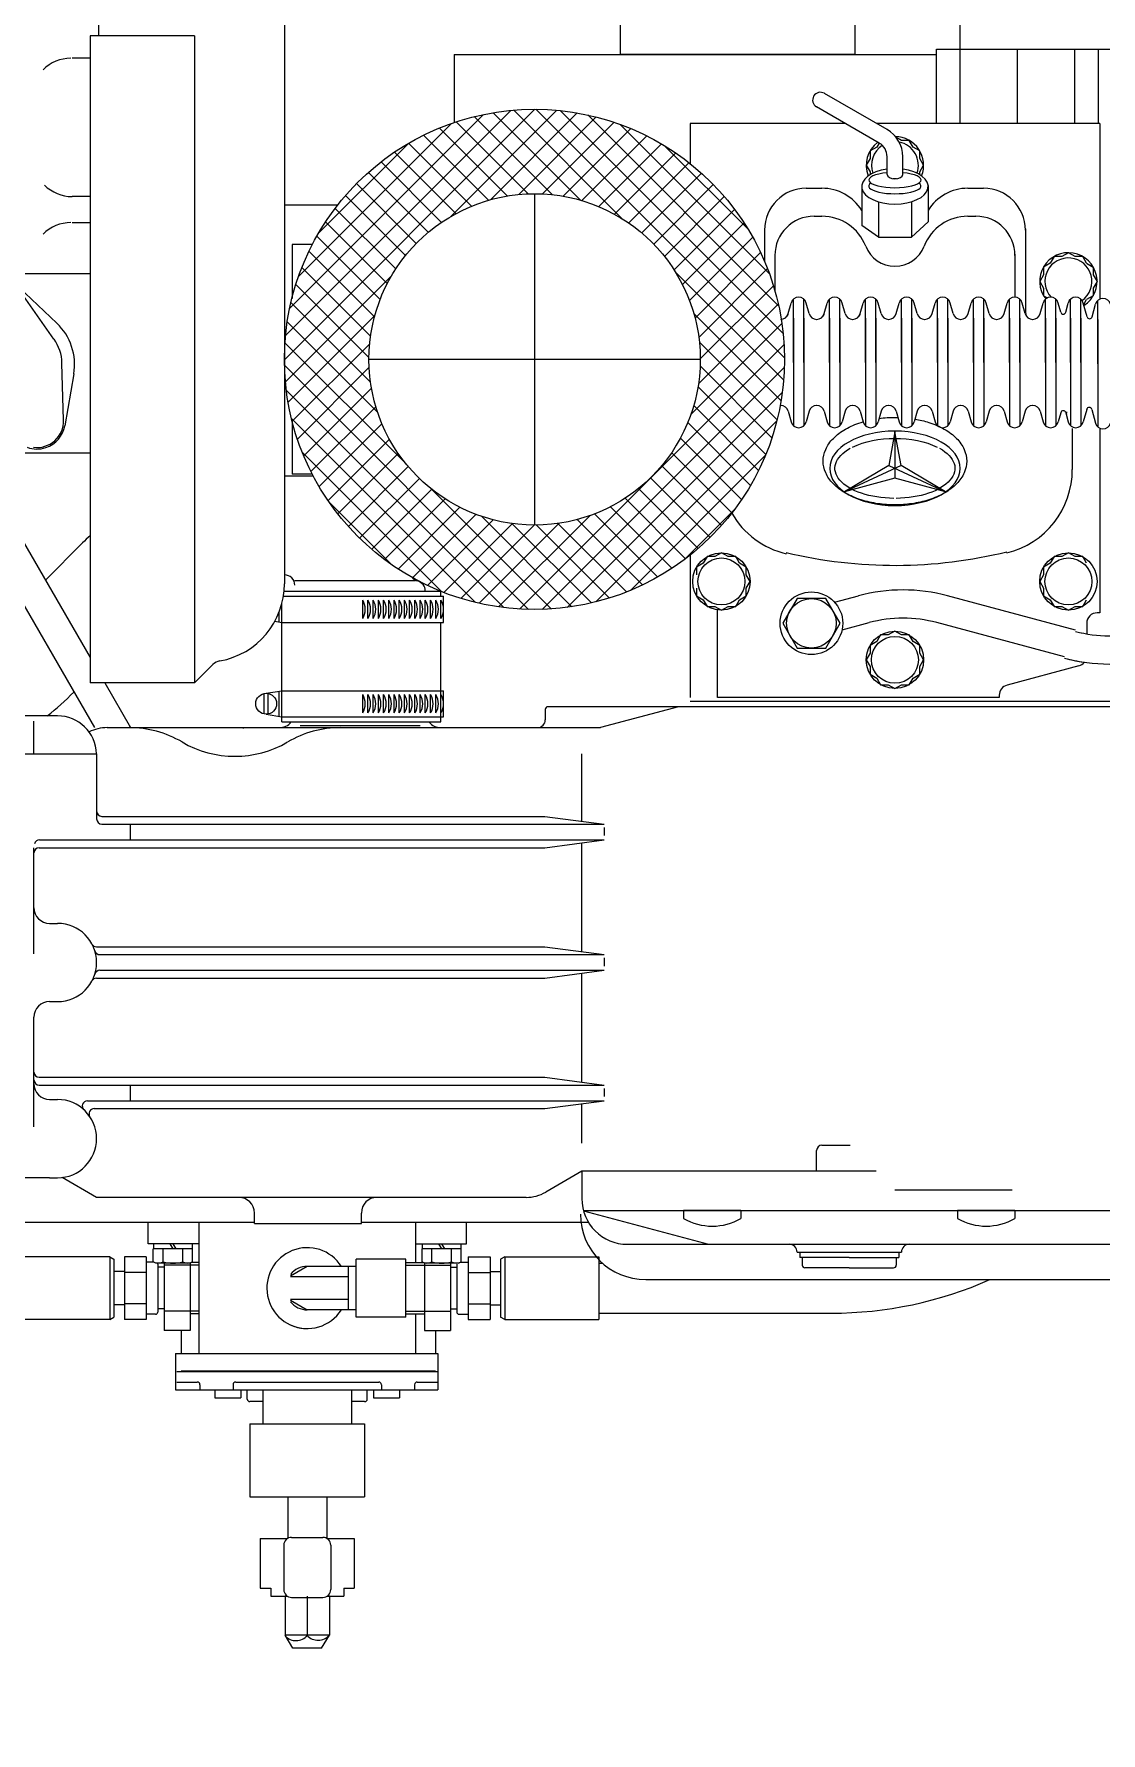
# Model space of a CAD drawing. Header units: millimetres. Extents: x 138823 to 235949, y -69097 to 9810.
# Drawn here: x 155849 to 156392, y -62118 to -61254 of the extents above; entities that cross this region are included whole.
import ezdxf

# ---------------------------------------------------------------- set-up
doc = ezdxf.new("R2010")
doc.units = ezdxf.units.MM
doc.layers.add('0 CASCO', color=7, linetype='Continuous')
doc.layers.add('18 MOTORES E GERADORES', color=14, linetype='Continuous')

msp = doc.modelspace()

# ---------------------------------------------------------------- hatches: boundary and pattern name
at = {"layer": '18 MOTORES E GERADORES', "linetype": 'Continuous', "lineweight": 20}
h = msp.add_hatch(dxfattribs=at)
h.set_pattern_fill('ANSI37', color=256, scale=66.3552, angle=180, style=0)
h.set_pattern_definition([(225, (459461.0705, 114207.245), (5.86502649, -5.86502649), []), (315, (459461.0705, 114207.245), (5.86502649, 5.86502649), [])])
h.paths.add_polyline_path([(156056.28, -61537.21), (156056.28, -61537.37, 0.531497), (156231.05, -61419.4, 1), (155976.66, -61419.4, 0.304983), (156055.88, -61537.21)])
h.paths.add_polyline_path([(156019.66, -61419.4, -1), (156188.2, -61419.4, -1)], flags=16)

# ---------------------------------------------------------------- linework, layer by layer
at = {"layer": '0 CASCO'}
msp.add_open_spline([(146126.82, -63082.43), (146215.2, -62795.19), (146379.47, -62261.32), (146662.98, -61525.14), (146952.93, -60892.1), (147256.1, -60339.25), (147575.41, -59852.68), (147907.4, -59416.74), (148141.96, -59149.6), (148256.81, -59018.8), (148433.31, -58947.24), (148727.39, -58828), (149267.37, -58647.62), (149866.81, -58474.54), (150582.08, -58311.64), (151284.25, -58193.33), (151973.43, -58111.08), (152654.36, -58054.75), (153543.21, -57999.79), (155031.62, -57935.04), (156745.07, -57864.17), (158569.82, -57805.45), (160341.66, -57766.36), (162120.51, -57748.95), (165904.25, -57749.27), (169966.48, -57750.37), (175373.8, -57746.84), (179241.25, -57811.37), (182508.18, -57806.12), (184198.21, -57821.16), (185099.59, -57853.67), (185777.92, -57894.45), (186463.78, -57957.95), (187165.87, -58051.15), (187764.5, -58157.33), (188457.23, -58303.85), (189171.48, -58483.36), (190011.86, -58727.13), (190763.31, -58970.47), (191465.34, -59223.25), (192112.93, -59490.62), (192717.78, -59794.93), (193303.42, -60159.33), (194045.73, -60703.56), (194777.19, -61289.72), (195509.51, -61831.95), (195966.55, -62134.88), (196376.02, -62363.42), (196709.38, -62514.02), (197110.89, -62645.03), (197514.32, -62741.27), (198015.82, -62842.38), (198542.47, -62935.23), (199173.55, -63014.6), (199598.12, -63056.87), (199854.89, -63082.43)], degree=3, knots=[0, 0, 0, 0, 901.347948, 1675.319997, 2364.677603, 2988.840142, 3564.913749, 4109.091785, 4631.178176, 4631.178176, 4631.178176, 5202.378251, 5582.891234, 6338.519578, 7073.266174, 7782.366384, 8473.718568, 9154.846991, 9831.879341, 11145.250803, 13624.165902, 14976.643804, 16622.243106, 18940.880075, 20313.267208, 27973.450232, 31127.646951, 36535.061714, 39576.620039, 40928.546533, 41604.908463, 42282.305172, 42966.969378, 43670.810001, 44406.445425, 44790.246915, 45794.849099, 46614.860763, 47415.011993, 48164.042526, 48852.838016, 49515.641376, 50192.856084, 50919.426916, 52275.645461, 53004.522816, 53652.759672, 53918.536496, 54410.868153, 54747.069908, 55184.163317, 55654.219696, 56281.932144, 56787.842028, 57561.948504, 57561.948504, 57561.948504, 57561.948504], dxfattribs=at)
at = {"layer": '18 MOTORES E GERADORES', "linetype": 'Continuous', "lineweight": 20}
for p, q in [((156320.38, -61299.44), (156320.38, -61208.53)), ((155882.09, -61222.51), (155882.09, -61254.84)), ((155976.66, -61224.72), (155976.66, -61533.53)), ((156147.59, -61264.27), (156147.59, -61247.41)), ((156267.03, -61264.27), (156267.03, -61247.41)), ((155930.87, -61254.84), (155877.79, -61254.84)), ((155877.79, -61254.84), (155877.79, -61583.96)), ((155930.87, -61254.84), (155930.87, -61583.96)), ((155877.79, -61266.26), (155868.66, -61266.26)), ((156062.92, -61264.27), (156308.43, -61264.27)), ((156062.92, -61264.27), (156062.92, -61298.97)), ((156267.03, -61264.27), (156147.59, -61264.27)), ((156308.43, -61261.61), (157443.11, -61261.61)), ((156308.43, -61299.44), (156308.43, -61261.61)), ((156349.57, -61299.44), (156349.57, -61261.61)), ((156378.77, -61299.44), (156378.77, -61261.61)), ((156390.71, -61299.44), (156390.71, -61261.61)), ((156283.22, -61302.53), (156251.3, -61284.1)), ((156279.24, -61309.42), (156247.31, -61290.99)), ((156261.94, -61299.44), (156183.02, -61299.44)), ((156183.02, -61299.44), (156183.02, -61319.84)), ((156183.02, -61299.44), (156183.02, -61319.84)), ((156391.38, -61299.44), (156277.87, -61299.44)), ((156391.38, -61299.44), (156391.38, -61388.77)), ((156277.94, -61311.42), (156274.56, -61313.37)), ((156279.13, -61309.36), (156277.94, -61311.42)), ((156290.59, -61308.03), (156287.67, -61306.34)), ((156294.5, -61308.03), (156290.59, -61308.03)), ((156296.45, -61311.42), (156294.5, -61308.03)), ((156299.84, -61313.37), (156296.45, -61311.42)), ((156274.56, -61317.28), (156272.6, -61320.67)), ((156274.56, -61313.37), (156274.56, -61317.28)), ((156283.22, -61325.36), (156283.22, -61316.32)), ((156291.18, -61325.36), (156291.18, -61316.32)), ((156299.84, -61317.28), (156299.84, -61313.37)), ((156301.8, -61320.67), (156299.84, -61317.28)), ((156272.6, -61320.67), (156274.56, -61324.06)), ((156274.56, -61324.06), (156274.56, -61325.48)), ((156299.84, -61324.06), (156301.8, -61320.67)), ((156299.84, -61325.48), (156299.84, -61324.06)), ((155877.79, -61336.6), (155868.66, -61336.6)), ((156103.93, -61335.13), (156103.93, -61503.67)), ((156242.08, -61332.37), (156250.07, -61332.37)), ((156270.34, -61330.92), (156270.34, -61351.35)), ((156304.06, -61330.92), (156304.06, -61349.39)), ((156324.33, -61332.37), (156332.32, -61332.37)), ((155976.66, -61340.86), (156003.8, -61340.86)), ((156278.77, -61339.24), (156278.77, -61357.23)), ((156295.63, -61339.24), (156295.63, -61357.23)), ((155877.79, -61349.87), (155868.66, -61349.87)), ((156220.84, -61352.97), (156220.84, -61369.48)), ((156220.84, -61353.61), (156220.84, -61369.48)), ((156246.06, -61346.59), (156250.07, -61346.59)), ((156278.77, -61357.23), (156270.34, -61351.35)), ((156295.63, -61357.23), (156304.06, -61349.39)), ((156324.33, -61346.59), (156328.34, -61346.59)), ((156353.55, -61352.97), (156353.55, -61393.44)), ((155980.51, -61361.01), (155980.51, -61388.35)), ((155990.85, -61361.01), (155980.51, -61361.01)), ((156278.77, -61357.23), (156295.63, -61357.23)), ((156226.15, -61365.87), (156226.15, -61384.44)), ((156226.15, -61366.5), (156226.15, -61384.44)), ((156348.25, -61365.87), (156348.25, -61387.78)), ((156348.25, -61366.5), (156348.25, -61387.78)), ((156366.2, -61370.47), (156362.81, -61372.43)), ((156362.81, -61372.43), (156362.81, -61376.34)), ((156368.15, -61367.08), (156366.2, -61370.47)), ((156372.06, -61367.08), (156368.15, -61367.08)), ((156375.45, -61365.13), (156372.06, -61367.08)), ((156378.84, -61367.08), (156375.45, -61365.13)), ((156382.75, -61367.08), (156378.84, -61367.08)), ((156384.71, -61370.47), (156382.75, -61367.08)), ((156384.71, -61370.47), (156388.09, -61372.43)), ((156388.09, -61372.43), (156388.09, -61376.34)), ((155877.79, -61375.95), (155773.61, -61375.95)), ((156362.81, -61376.34), (156360.85, -61379.73)), ((156360.85, -61379.73), (156362.81, -61383.11)), ((156388.09, -61376.34), (156390.05, -61379.73)), ((156390.05, -61379.73), (156388.09, -61383.11)), ((155860.92, -61401.06), (155841.49, -61382.69)), ((155859.44, -61409.04), (155842.71, -61385.3)), ((156235.58, -61420.95), (156235.58, -61388.79)), ((156240.89, -61420.95), (156240.89, -61388.79)), ((156253.89, -61420.95), (156253.89, -61388.79)), ((156259.2, -61420.95), (156259.2, -61388.79)), ((156272.21, -61420.95), (156272.21, -61388.79)), ((156277.51, -61420.95), (156277.51, -61388.79)), ((156290.52, -61420.95), (156290.52, -61388.79)), ((156295.83, -61420.95), (156295.83, -61388.79)), ((156308.83, -61420.95), (156308.83, -61388.79)), ((156314.14, -61420.95), (156314.14, -61388.79)), ((156327.15, -61420.95), (156327.15, -61388.79)), ((156332.46, -61420.95), (156332.46, -61388.79)), ((156345.46, -61420.95), (156345.46, -61388.79)), ((156350.77, -61420.95), (156350.77, -61388.79)), ((156362.81, -61383.11), (156362.81, -61387.03)), ((156362.81, -61387.03), (156364.75, -61388.15)), ((156363.78, -61420.95), (156363.78, -61388.79)), ((156369.08, -61420.95), (156369.08, -61388.79)), ((156376.54, -61420.95), (156376.54, -61388.79)), ((156381.85, -61420.95), (156381.85, -61388.79)), ((156383.25, -61391.51), (156384.71, -61388.98)), ((156388.09, -61387.03), (156384.71, -61388.98)), ((156388.09, -61383.11), (156388.09, -61387.03)), ((156390.37, -61421.59), (156390.37, -61389.42)), ((156232.95, -61396.11), (156234.39, -61390.73)), ((156243.52, -61396.11), (156242.08, -61390.73)), ((156251.26, -61396.11), (156252.7, -61390.73)), ((156261.83, -61396.11), (156260.39, -61390.73)), ((156269.57, -61396.11), (156271.01, -61390.73)), ((156280.15, -61396.11), (156278.71, -61390.73)), ((156287.89, -61396.11), (156289.33, -61390.73)), ((156298.46, -61396.11), (156297.02, -61390.73)), ((156306.2, -61396.11), (156307.64, -61390.73)), ((156316.78, -61396.11), (156315.33, -61390.73)), ((156324.52, -61396.11), (156325.96, -61390.73)), ((156335.09, -61396.11), (156333.65, -61390.73)), ((156342.83, -61396.11), (156344.27, -61390.73)), ((156353.4, -61396.11), (156351.96, -61390.73)), ((156361.14, -61396.11), (156362.58, -61390.73)), ((156371.53, -61395.4), (156370.28, -61390.73)), ((156374.09, -61395.4), (156375.35, -61390.73)), ((156384.91, -61397.72), (156383.04, -61390.73)), ((156387.47, -61397.72), (156389.18, -61391.36)), ((156235.58, -61398.39), (156235.58, -61451.6)), ((156240.89, -61398.39), (156240.89, -61451.6)), ((156253.89, -61398.39), (156253.89, -61451.6)), ((156259.2, -61398.39), (156259.2, -61451.6)), ((156272.21, -61398.39), (156272.21, -61451.6)), ((156277.51, -61398.39), (156277.51, -61451.6)), ((156290.52, -61398.39), (156290.52, -61453.12)), ((156295.83, -61398.39), (156295.83, -61453.12)), ((156308.83, -61398.39), (156308.83, -61453.12)), ((156314.14, -61398.39), (156314.14, -61453.12)), ((156327.15, -61398.39), (156327.15, -61453.12)), ((156332.46, -61398.39), (156332.46, -61453.12)), ((156345.46, -61398.39), (156345.46, -61453.12)), ((156350.77, -61398.39), (156350.77, -61453.12)), ((156363.78, -61398.39), (156363.78, -61453.12)), ((156369.08, -61398.39), (156369.08, -61453.12)), ((156376.54, -61398.39), (156376.54, -61453.12)), ((156381.85, -61398.39), (156381.85, -61453.12)), ((156390.37, -61399.03), (156390.37, -61452.24)), ((155864.33, -61450.29), (155863.51, -61421.26)), ((156188.2, -61419.4), (156019.66, -61419.4)), ((156235.58, -61420.95), (156235.58, -61453.12)), ((156240.89, -61420.95), (156240.89, -61453.12)), ((156253.89, -61420.95), (156253.89, -61453.12)), ((156259.2, -61420.95), (156259.2, -61453.12)), ((156272.21, -61420.95), (156272.21, -61453.12)), ((156277.51, -61420.95), (156277.51, -61453.12)), ((156390.37, -61421.59), (156390.37, -61453.75)), ((155869.47, -61426.76), (155864.92, -61453.11)), ((156232.95, -61445.8), (156234.39, -61451.18)), ((156243.52, -61445.8), (156242.08, -61451.18)), ((156251.26, -61445.8), (156252.7, -61451.18)), ((156261.83, -61445.8), (156260.39, -61451.18)), ((156269.57, -61445.8), (156271.01, -61451.18)), ((156280.15, -61445.8), (156278.71, -61451.18)), ((156287.89, -61445.8), (156289.33, -61451.18)), ((156298.46, -61445.8), (156297.02, -61451.18)), ((156306.2, -61445.8), (156307.64, -61451.18)), ((156316.78, -61445.8), (156315.33, -61451.18)), ((156324.52, -61445.8), (156325.96, -61451.18)), ((156335.09, -61445.8), (156333.65, -61451.18)), ((156342.83, -61445.8), (156344.27, -61451.18)), ((156353.4, -61445.8), (156351.96, -61451.18)), ((156361.14, -61445.8), (156362.58, -61451.18)), ((156371.53, -61446.5), (156370.28, -61451.18)), ((156374.09, -61446.5), (156375.35, -61451.18)), ((156384.74, -61444.83), (156383.04, -61451.18)), ((156387.3, -61444.83), (156389.18, -61451.81)), ((155980.51, -61450.45), (155980.51, -61477.79)), ((156287.2, -61456.22), (156284.05, -61473.33)), ((156287.2, -61455.87), (156287.2, -61479.74)), ((156290.35, -61473.33), (156287.2, -61456.22)), ((156377.44, -61454.48), (156377.44, -61475.33)), ((156377.44, -61456.04), (156377.44, -61474.7)), ((156391.38, -61454.41), (156391.38, -61548.27)), ((155877.79, -61467.11), (155838.83, -61467.11)), ((156290.35, -61473.33), (156261.51, -61486.79)), ((156284.05, -61473.33), (156261.51, -61486.79)), ((156284.05, -61473.33), (156312.89, -61486.79)), ((156312.89, -61486.79), (156290.35, -61473.33)), ((155976.66, -61478.55), (155991.25, -61478.55)), ((155990.85, -61477.79), (155980.51, -61477.79)), ((156287.2, -61479.74), (156261.51, -61486.79)), ((156312.89, -61486.79), (156287.2, -61479.74)), ((155822.9, -61507.74), (155880.02, -61606.66)), ((155838.83, -61503.47), (155877.79, -61570.95)), ((155855.09, -61531.63), (155873.96, -61512.75)), ((156183.02, -61518.96), (156183.02, -61591.4)), ((156198.95, -61517.75), (156195.56, -61519.7)), ((156202.33, -61519.7), (156198.95, -61517.75)), ((156375.45, -61517.75), (156372.06, -61519.7)), ((156378.84, -61519.7), (156375.45, -61517.75)), ((156189.69, -61523.09), (156186.3, -61525.04)), ((156186.3, -61525.04), (156186.3, -61528.96)), ((156191.65, -61519.7), (156189.69, -61523.09)), ((156195.56, -61519.7), (156191.65, -61519.7)), ((156206.25, -61519.7), (156202.33, -61519.7)), ((156208.2, -61523.09), (156206.25, -61519.7)), ((156211.59, -61525.04), (156208.2, -61523.09)), ((156211.59, -61528.96), (156211.59, -61525.04)), ((156366.2, -61523.09), (156362.81, -61525.04)), ((156362.81, -61525.04), (156362.81, -61528.96)), ((156368.15, -61519.7), (156366.2, -61523.09)), ((156372.06, -61519.7), (156368.15, -61519.7)), ((156382.75, -61519.7), (156378.84, -61519.7)), ((156384.71, -61523.09), (156382.75, -61519.7)), ((155981.97, -61531.9), (156043.01, -61531.9)), ((156186.3, -61535.73), (156186.3, -61539.64)), ((156213.55, -61532.34), (156211.59, -61528.96)), ((156211.59, -61535.73), (156213.55, -61532.34)), ((156211.59, -61539.64), (156211.59, -61535.73)), ((156362.81, -61528.96), (156360.85, -61532.34)), ((156360.85, -61532.34), (156362.81, -61535.73)), ((156362.81, -61535.73), (156362.81, -61539.64)), ((155975.35, -61603.8), (155975.35, -61543.65)), ((155976.15, -61539.86), (156057.61, -61539.86)), ((155976.49, -61537.21), (155981.97, -61537.21)), ((155981.97, -61537.21), (156056.28, -61537.21)), ((156016.47, -61551.14), (156016.47, -61541.85)), ((156019.12, -61551.14), (156019.12, -61541.85)), ((156021.78, -61551.14), (156021.78, -61541.85)), ((156024.43, -61551.14), (156024.43, -61541.85)), ((156027.09, -61551.14), (156027.09, -61541.85)), ((156029.74, -61551.14), (156029.74, -61541.85)), ((156032.4, -61551.14), (156032.4, -61541.85)), ((156035.05, -61551.14), (156035.05, -61541.85)), ((156037.7, -61551.14), (156037.7, -61541.85)), ((156040.36, -61551.14), (156040.36, -61541.85)), ((156043.01, -61551.14), (156043.01, -61541.85)), ((156045.67, -61551.14), (156045.67, -61541.85)), ((156048.32, -61551.14), (156048.32, -61541.85)), ((156050.98, -61551.14), (156050.98, -61541.85)), ((156053.63, -61551.14), (156053.63, -61541.85)), ((156056.28, -61539.86), (156056.28, -61537.21)), ((156056.28, -61551.14), (156056.28, -61541.85)), ((156057.61, -61553.13), (156057.61, -61539.86)), ((156186.3, -61539.64), (156189.69, -61541.6)), ((156189.69, -61541.6), (156191.65, -61544.99)), ((156191.65, -61544.99), (156195.56, -61544.99)), ((156195.56, -61544.99), (156198.95, -61546.94)), ((156198.95, -61546.94), (156202.33, -61544.99)), ((156202.33, -61544.99), (156206.25, -61544.99)), ((156206.25, -61544.99), (156208.2, -61541.6)), ((156208.2, -61541.6), (156211.59, -61539.64)), ((156237.45, -61541), (156230.17, -61553.61)), ((156252.01, -61541), (156237.45, -61541)), ((156259.29, -61553.61), (156252.01, -61541)), ((156256.52, -61542.89), (156268.65, -61539.64)), ((156378.99, -61557.06), (156313.99, -61539.64)), ((156362.81, -61539.64), (156366.2, -61541.6)), ((156366.2, -61541.6), (156368.15, -61544.99)), ((156368.15, -61544.99), (156372.06, -61544.99)), ((156372.06, -61544.99), (156375.45, -61546.94)), ((156375.45, -61546.94), (156378.84, -61544.99)), ((156378.84, -61544.99), (156382.75, -61544.99)), ((156382.75, -61544.99), (156384.71, -61541.6)), ((155971.83, -61552.54), (155975.35, -61553.13)), ((155974.02, -61552.91), (155974.02, -61547.77)), ((155975.35, -61553.13), (156057.61, -61553.13)), ((156056.28, -61603.8), (156056.28, -61553.13)), ((156196.96, -61591.4), (156196.96, -61546.83)), ((156230.17, -61553.61), (156237.45, -61566.21)), ((156252.01, -61566.21), (156259.29, -61553.61)), ((156260.29, -61556.99), (156274.15, -61553.28)), ((156373.5, -61570.7), (156308.5, -61553.28)), ((156384.74, -61553.58), (156384.74, -61558.96)), ((156391.38, -61548.27), (156390.05, -61548.27)), ((156279.9, -61559.54), (156277.94, -61562.93)), ((156283.81, -61559.54), (156279.9, -61559.54)), ((156287.2, -61557.59), (156283.81, -61559.54)), ((156290.59, -61559.54), (156287.2, -61557.59)), ((156294.5, -61559.54), (156290.59, -61559.54)), ((156296.45, -61562.93), (156294.5, -61559.54)), ((156237.45, -61566.21), (156252.01, -61566.21)), ((156274.56, -61568.8), (156272.6, -61572.19)), ((156277.94, -61562.93), (156274.56, -61564.89)), ((156274.56, -61564.89), (156274.56, -61568.8)), ((156299.84, -61564.89), (156296.45, -61562.93)), ((156299.84, -61568.8), (156299.84, -61564.89)), ((156301.8, -61572.19), (156299.84, -61568.8)), ((155940.26, -61574.58), (155930.87, -61583.96)), ((156272.6, -61572.19), (156274.56, -61575.57)), ((156274.56, -61575.57), (156274.56, -61579.49)), ((156274.56, -61579.49), (156277.94, -61581.44)), ((156296.45, -61581.44), (156299.84, -61579.49)), ((156299.84, -61575.57), (156301.8, -61572.19)), ((156299.84, -61579.49), (156299.84, -61575.57)), ((156380.81, -61575.23), (156344.22, -61585.04)), ((155930.87, -61583.96), (155877.79, -61583.96)), ((155885.3, -61583.96), (155898.41, -61606.66)), ((155967.39, -61589.2), (155975.35, -61587.87)), ((155974.02, -61600.92), (155974.02, -61588.09)), ((155975.35, -61587.87), (156057.61, -61587.87)), ((156056.28, -61587.87), (156056.28, -61585.22)), ((156057.61, -61601.14), (156057.61, -61587.87)), ((156277.94, -61581.44), (156279.9, -61584.83)), ((156279.9, -61584.83), (156283.81, -61584.83)), ((156283.81, -61584.83), (156287.2, -61586.78)), ((156287.2, -61586.78), (156290.59, -61584.83)), ((156290.59, -61584.83), (156294.5, -61584.83)), ((156294.5, -61584.83), (156296.45, -61581.44)), ((155869.46, -61588.57), (155869.53, -61588.5)), ((155966.39, -61599.72), (155966.39, -61589.3)), ((155968.38, -61599.72), (155968.38, -61589.3)), ((156016.47, -61599.15), (156016.47, -61589.86)), ((156019.12, -61599.15), (156019.12, -61589.86)), ((156021.78, -61599.15), (156021.78, -61589.86)), ((156024.43, -61599.15), (156024.43, -61589.86)), ((156027.09, -61599.15), (156027.09, -61589.86)), ((156029.74, -61599.15), (156029.74, -61589.86)), ((156032.4, -61599.15), (156032.4, -61589.86)), ((156035.05, -61599.15), (156035.05, -61589.86)), ((156037.7, -61599.15), (156037.7, -61589.86)), ((156040.36, -61599.15), (156040.36, -61589.86)), ((156043.01, -61599.15), (156043.01, -61589.86)), ((156045.67, -61599.15), (156045.67, -61589.86)), ((156048.32, -61599.15), (156048.32, -61589.86)), ((156050.98, -61599.15), (156050.98, -61589.86)), ((156053.63, -61599.15), (156053.63, -61589.86)), ((156056.28, -61599.15), (156056.28, -61589.86)), ((157415.24, -61596.04), (156110.69, -61596.04)), ((156177.05, -61596.04), (156137.43, -61606.66)), ((157375.43, -61593.39), (156183.02, -61593.39)), ((156340.28, -61591.4), (156196.96, -61591.4)), ((156340.28, -61593.39), (156297.15, -61593.39)), ((156340.28, -61590.16), (156340.28, -61591.4)), ((155861.2, -61600.69), (155829.35, -61600.69)), ((155849.26, -61619.93), (155849.26, -61603.34)), ((155967.39, -61599.82), (155975.35, -61601.14)), ((155975.35, -61601.14), (156057.61, -61601.14)), ((155975.35, -61603.8), (156056.28, -61603.8)), ((155984.62, -61605.55), (156045.67, -61605.55)), ((156109.37, -61597.37), (156109.37, -61602.68)), ((155886.44, -61606.66), (156137.43, -61606.66)), ((155955.62, -61606.67), (155955.63, -61607.07)), ((155829.35, -61619.93), (155881.11, -61619.93)), ((155881.11, -61619.93), (155881.11, -61653.11)), ((155881.11, -61619.93), (155881.11, -61653.11)), ((156127.95, -61654.27), (156127.95, -61619.93)), ((155883.76, -61651.78), (156109.13, -61651.78)), ((155883.76, -61651.78), (156017.23, -61651.78)), ((155883.76, -61655.76), (156139.25, -61655.76)), ((155883.76, -61655.76), (156016.79, -61655.76)), ((155898.36, -61663.73), (155898.36, -61655.76)), ((155898.36, -61663.73), (155898.36, -61655.76)), ((156109.13, -61651.78), (156139.25, -61655.76)), ((156139.25, -61657.41), (156139.25, -61661.55)), ((155852.08, -61663.73), (156139.25, -61663.73)), ((155852.08, -61663.73), (156015.92, -61663.73)), ((156109.13, -61667.71), (156139.25, -61663.73)), ((156127.95, -61720.63), (156127.95, -61665.22)), ((155849.26, -61721.77), (155849.26, -61667.71)), ((155851.91, -61667.71), (156109.13, -61667.71)), ((155851.91, -61667.71), (156015.48, -61667.71)), ((155857.22, -61706.19), (155861.2, -61706.19)), ((155881.11, -61718.14), (156109.13, -61718.14)), ((155882.76, -61722.12), (156139.25, -61722.12)), ((156109.13, -61718.14), (156139.25, -61722.12)), ((156139.25, -61723.77), (156139.25, -61727.91)), ((155881.11, -61734.06), (156109.13, -61734.06)), ((155882.76, -61730.08), (156139.25, -61730.08)), ((156109.13, -61734.06), (156139.25, -61730.08)), ((156127.95, -61786.98), (156127.95, -61731.58)), ((155857.22, -61746.01), (155861.2, -61746.01)), ((155849.26, -61809.71), (155849.26, -61753.97)), ((155851.91, -61784.49), (156109.13, -61784.49)), ((156109.13, -61784.49), (156139.25, -61788.47)), ((155851.91, -61788.47), (156139.25, -61788.47)), ((155857.22, -61795.77), (155861.2, -61795.77)), ((155898.36, -61796.44), (155898.36, -61788.47)), ((156139.25, -61790.12), (156139.25, -61794.27)), ((155876.49, -61796.44), (156139.25, -61796.44)), ((155879.91, -61800.42), (156109.13, -61800.42)), ((156109.13, -61800.42), (156139.25, -61796.44)), ((156127.95, -61817.94), (156127.95, -61797.93)), ((156247.39, -61832.27), (156247.39, -61821.65)), ((156250.04, -61819), (156264.37, -61819)), ((155857.22, -61835.59), (155829.35, -61835.59)), ((155857.22, -61835.59), (155861.2, -61835.59)), ((155881.11, -61845.54), (155863.61, -61835.44)), ((155881.11, -61845.54), (155863.61, -61835.44)), ((156127.95, -61832.27), (156109.58, -61842.87)), ((156127.95, -61832.27), (156109.58, -61842.87)), ((156277.64, -61832.27), (156127.95, -61832.27)), ((156127.95, -61832.27), (156127.95, -61846.2)), ((156127.95, -61832.27), (156127.95, -61846.2)), ((156099.63, -61845.54), (155881.11, -61845.54)), ((156099.63, -61845.54), (155881.11, -61845.54)), ((156346.92, -61841.82), (156287.2, -61841.82)), ((155961.4, -61858.81), (155961.4, -61853.5)), ((155961.4, -61858.81), (155961.4, -61853.5)), ((156015.81, -61858.81), (156015.81, -61853.5)), ((156015.81, -61858.81), (156015.81, -61853.5)), ((156128.73, -61852.18), (157414.46, -61852.18)), ((156128.79, -61852.4), (156192.33, -61869.43)), ((156179.7, -61852.18), (156179.7, -61856.26)), ((156208.9, -61852.18), (156179.7, -61852.18)), ((156208.9, -61852.18), (156179.7, -61852.18)), ((156179.7, -61852.18), (156179.7, -61856.26)), ((156208.9, -61852.18), (156208.9, -61856.27)), ((156348.25, -61852.18), (156319.05, -61852.18)), ((156319.05, -61852.18), (156319.05, -61856.26)), ((156348.25, -61852.18), (156348.25, -61856.27)), ((155713.64, -61858.15), (155961.4, -61858.15)), ((155907.32, -61869.14), (155907.32, -61858.15)), ((155933.19, -61858.15), (155933.19, -61924.87)), ((155961.4, -61858.81), (156015.81, -61858.81)), ((155961.4, -61858.81), (156015.81, -61858.81)), ((156015.81, -61858.15), (156131.25, -61858.15)), ((156043.34, -61858.15), (156043.34, -61878.69)), ((156069.22, -61869.14), (156069.22, -61858.15)), ((155933.19, -61869.14), (155907.32, -61869.14)), ((155909.96, -61878.32), (155909.96, -61871.79)), ((155929.88, -61871.79), (155909.96, -61871.79)), ((155910.1, -61869.14), (155910.1, -61871.79)), ((155914.94, -61878.32), (155914.94, -61871.79)), ((155918.39, -61869.14), (155919.92, -61871.79)), ((155919.92, -61869.14), (155921.46, -61871.79)), ((155924.9, -61878.32), (155924.9, -61871.79)), ((155929.74, -61869.14), (155929.74, -61871.79)), ((155929.88, -61878.32), (155929.88, -61871.79)), ((156043.34, -61869.14), (156069.22, -61869.14)), ((156066.58, -61871.79), (156046.65, -61871.79)), ((156046.65, -61878.32), (156046.65, -61871.79)), ((156046.79, -61869.14), (156046.79, -61871.79)), ((156051.64, -61878.32), (156051.64, -61871.79)), ((156055.08, -61869.14), (156056.62, -61871.79)), ((156056.62, -61869.14), (156058.15, -61871.79)), ((156061.6, -61878.32), (156061.6, -61871.79)), ((156066.44, -61869.14), (156066.44, -61871.79)), ((156066.58, -61878.32), (156066.58, -61871.79)), ((156151.17, -61869.43), (157392.01, -61869.43)), ((156237.43, -61873.41), (156290.52, -61873.41)), ((156238.76, -61873.41), (156238.76, -61876.06)), ((156289.19, -61873.41), (156289.19, -61876.06)), ((155887.8, -61875.77), (155840.02, -61875.77)), ((155887.8, -61875.77), (155887.8, -61907.62)), ((155887.8, -61875.77), (155889.92, -61877)), ((155889.92, -61877), (155889.92, -61906.4)), ((155895.23, -61875.77), (155895.23, -61907.62)), ((155906.38, -61875.77), (155895.23, -61875.77)), ((155906.38, -61875.77), (155906.38, -61907.62)), ((155910.13, -61878.43), (155906.38, -61878.43)), ((155911.3, -61879.09), (155909.96, -61878.32)), ((155928.55, -61879.09), (155911.3, -61879.09)), ((155912.21, -61879.49), (155912.21, -61903.91)), ((155915.4, -61881.08), (155912.21, -61881.08)), ((155915.4, -61879.09), (155915.4, -61913.2)), ((155933.19, -61880.02), (155915.4, -61880.02)), ((155928.55, -61879.09), (155929.88, -61878.32)), ((155928.67, -61879.02), (155928.67, -61913.2)), ((155933.19, -61878.69), (155929.24, -61878.69)), ((155988.27, -61880.64), (155979.68, -61885.6)), ((156013.22, -61880.64), (155988.27, -61880.64)), ((156009.24, -61902.75), (156009.24, -61880.64)), ((156013.22, -61906.45), (156013.22, -61876.94)), ((156038.43, -61876.94), (156013.22, -61876.94)), ((156038.43, -61906.45), (156038.43, -61876.94)), ((156038.43, -61878.69), (156047.3, -61878.69)), ((156038.43, -61880.02), (156061.14, -61880.02)), ((156047.99, -61879.09), (156046.65, -61878.32)), ((156047.87, -61879.02), (156047.87, -61913.2)), ((156065.24, -61879.09), (156047.99, -61879.09)), ((156061.14, -61879.09), (156061.14, -61913.2)), ((156061.14, -61881.08), (156064.32, -61881.08)), ((156064.32, -61879.49), (156064.32, -61903.91)), ((156065.24, -61879.09), (156066.58, -61878.32)), ((156066.41, -61878.43), (156070.16, -61878.43)), ((156070.16, -61875.77), (156081.31, -61875.77)), ((156070.16, -61875.77), (156070.16, -61907.62)), ((156081.31, -61875.77), (156081.31, -61907.62)), ((156088.74, -61875.77), (156086.62, -61877)), ((156086.62, -61877), (156086.62, -61906.4)), ((156088.74, -61875.77), (156088.74, -61907.62)), ((156088.74, -61875.77), (156136.52, -61875.77)), ((156136.52, -61875.77), (156136.52, -61907.62)), ((156136.52, -61878.96), (156138.41, -61878.96)), ((156263.98, -61876.06), (156238.76, -61876.06)), ((156240.09, -61876.06), (156240.09, -61880.04)), ((156263.98, -61881.37), (156241.41, -61881.37)), ((156263.98, -61876.06), (156289.19, -61876.06)), ((156263.98, -61881.37), (156286.54, -61881.37)), ((156287.86, -61876.06), (156287.86, -61880.04)), ((155895.23, -61883.2), (155889.92, -61883.2)), ((155906.38, -61883.73), (155895.23, -61883.73)), ((156009.24, -61886.03), (155979.68, -61886.03)), ((156070.16, -61883.73), (156081.31, -61883.73)), ((156081.31, -61883.2), (156086.62, -61883.2)), ((156160.46, -61887.34), (156784.2, -61887.34)), ((156009.24, -61897.44), (155979.68, -61897.44)), ((155979.68, -61897.79), (155988.27, -61902.75)), ((155887.8, -61907.62), (155840.02, -61907.62)), ((155887.8, -61907.62), (155889.92, -61906.4)), ((155895.23, -61900.19), (155889.92, -61900.19)), ((155906.38, -61899.66), (155895.23, -61899.66)), ((155906.38, -61907.62), (155895.23, -61907.62)), ((155911.15, -61904.97), (155906.38, -61904.97)), ((155915.4, -61902.31), (155912.21, -61902.31)), ((155933.19, -61903.38), (155915.4, -61903.38)), ((155933.19, -61904.7), (155928.67, -61904.7)), ((156013.22, -61902.75), (155988.27, -61902.75)), ((156038.43, -61906.45), (156013.22, -61906.45)), ((156038.43, -61903.38), (156061.14, -61903.38)), ((156038.43, -61904.7), (156047.87, -61904.7)), ((156038.43, -61906.45), (156038.43, -61905.96)), ((156043.34, -61904.7), (156043.34, -61924.87)), ((156043.34, -61905.96), (156043.34, -61924.87)), ((156061.14, -61902.31), (156064.32, -61902.31)), ((156065.39, -61904.97), (156070.16, -61904.97)), ((156070.16, -61899.66), (156081.31, -61899.66)), ((156070.16, -61907.62), (156081.31, -61907.62)), ((156081.31, -61900.19), (156086.62, -61900.19)), ((156088.74, -61907.62), (156086.62, -61906.4)), ((156088.74, -61907.62), (156136.52, -61907.62)), ((156136.52, -61904.44), (156254.82, -61904.44)), ((155928.67, -61913.2), (155915.4, -61913.2)), ((155924.15, -61913.2), (155924.15, -61924.87)), ((156047.87, -61913.2), (156061.14, -61913.2)), ((156053.54, -61913.2), (156053.54, -61924.87)), ((155921.25, -61924.87), (156054.62, -61924.87)), ((155921.25, -61924.87), (155921.25, -61943.45)), ((156054.62, -61924.87), (156054.62, -61943.45)), ((155924.15, -61933.79), (156053.54, -61933.79)), ((155921.91, -61934.16), (156054.62, -61934.16)), ((155921.91, -61939.47), (155932.34, -61939.47)), ((155933.67, -61940.8), (155933.67, -61943.45)), ((155950.56, -61940.8), (155950.56, -61943.45)), ((155951.89, -61939.47), (156024.65, -61939.47)), ((156025.98, -61940.8), (156025.98, -61943.45)), ((156042.87, -61940.8), (156042.87, -61943.45)), ((156044.2, -61939.47), (156054.62, -61939.47)), ((155921.25, -61943.45), (156054.62, -61943.45)), ((155941.28, -61943.45), (155941.28, -61947.44)), ((155941.28, -61947.44), (155954.55, -61947.44)), ((155954.55, -61943.45), (155954.55, -61947.44)), ((155957.75, -61948.1), (155957.75, -61943.45)), ((155965.71, -61949.43), (155959.07, -61949.43)), ((155965.71, -61943.45), (155965.71, -61960.71)), ((156010.83, -61943.45), (156010.83, -61960.71)), ((156017.47, -61949.43), (156010.83, -61949.43)), ((156018.79, -61948.1), (156018.79, -61943.45)), ((156021.99, -61943.45), (156021.99, -61947.44)), ((156021.99, -61947.44), (156035.26, -61947.44)), ((156035.26, -61943.45), (156035.26, -61947.44)), ((155959.07, -61960.71), (156017.47, -61960.71)), ((155959.07, -61960.71), (155959.07, -61997.87)), ((156017.47, -61960.71), (156017.47, -61997.87)), ((155959.07, -61997.87), (156017.47, -61997.87)), ((155978.32, -61997.87), (155978.32, -62019.1)), ((155998.22, -61997.87), (155998.22, -62019.1)), ((155964.38, -62019.1), (155978.11, -62019.1)), ((155964.38, -62019.1), (155964.38, -62044.31)), ((155980.31, -62018.44), (155996.23, -62018.44)), ((155998.43, -62019.1), (156012.16, -62019.1)), ((156012.16, -62019.1), (156012.16, -62044.31)), ((155976.33, -62022.42), (155976.33, -62044.98)), ((156000.21, -62022.42), (156000.21, -62044.98)), ((155964.38, -62044.31), (155969.69, -62044.31)), ((155969.69, -62044.31), (155969.69, -62048.3)), ((156006.85, -62044.31), (156006.85, -62048.3)), ((156006.85, -62044.31), (156012.16, -62044.31)), ((155969.69, -62048.3), (155978.11, -62048.3)), ((155976.99, -62048.3), (155976.99, -62068.2)), ((155978.11, -62048.3), (155976.99, -62048.3)), ((155980.31, -62048.96), (155996.23, -62048.96)), ((155988.27, -62048.3), (155988.27, -62068.2)), ((155999.55, -62048.3), (155998.43, -62048.3)), ((155998.43, -62048.3), (156006.85, -62048.3)), ((155999.55, -62048.3), (155999.55, -62068.2)), ((155999.55, -62068.2), (155976.99, -62068.2)), ((155980.97, -62074.84), (155976.99, -62068.2)), ((155995.57, -62074.84), (155999.55, -62068.2)), ((155995.57, -62074.84), (155980.97, -62074.84))]:
    msp.add_line(p, q, dxfattribs=at)
for centre, radius in [((156103.85, -61419.4), 127.2), ((156103.93, -61419.4), 84.27), ((156198.95, -61532.34), 14.6), ((156375.45, -61532.34), 14.6), ((156198.95, -61532.34), 11.94), ((156375.45, -61532.34), 11.94), ((156244.73, -61553.61), 15.93), ((156244.73, -61553.61), 12.61), ((156287.2, -61572.19), 14.6), ((156287.2, -61572.19), 11.94), ((155967.39, -61594.51), 5.31)]:
    msp.add_circle(centre, radius, dxfattribs=at)
for centre, radius, start, end in [((155867.97, -61286.17), 19.91, 89.99996, 134.99998), ((156249.31, -61287.54), 3.98, 60, 240), ((156275.26, -61316.32), 15.93, 0, 60), ((156287.2, -61320.67), 14.6, 126.76067, 201.76045), ((156287.2, -61320.67), 11.94, 122.45887, 199.86139), ((156275.26, -61316.32), 7.96, 0, 60), ((156287.2, -61320.67), 14.6, 338.23955, 89.02003), ((156287.2, -61320.67), 11.94, 340.13861, 79.57837), ((155868.66, -61316.69), 19.91, 224.99999, 270.00001), ((156242.08, -61353.61), 21.23, 90, 180), ((156250.07, -61356.26), 23.89, 31.91109, 90), ((156324.33, -61356.26), 23.89, 90, 148.08891), ((156332.32, -61353.61), 21.23, 0, 90), ((155867.97, -61369.77), 19.91, 89.6614, 134.99998), ((156246.06, -61366.5), 19.91, 90, 180), ((156250.07, -61370.48), 23.89, 21.13843, 90), ((156324.33, -61370.48), 23.89, 90, 158.86157), ((156328.34, -61366.5), 19.91, 0, 90), ((156287.2, -61356.12), 15.93, 201.13843, 338.86157), ((156375.45, -61379.73), 14.6, 302.86953, 217.78906), ((156375.45, -61379.73), 11.94, 305.68669, 222.41034), ((156238.23, -61391.76), 3.98, 15, 165), ((156256.55, -61391.76), 3.98, 15, 165), ((156274.86, -61391.76), 3.98, 15, 165), ((156293.17, -61391.76), 3.98, 15, 165), ((156311.49, -61391.76), 3.98, 15, 165), ((156329.8, -61391.76), 3.98, 15, 165), ((156348.12, -61391.76), 3.98, 15, 165), ((156366.43, -61391.76), 3.98, 15, 165), ((156379.19, -61391.76), 3.98, 15, 165), ((156393.02, -61392.39), 3.98, 15, 165), ((156229.1, -61395.08), 3.98, 270, 345), ((156229.1, -61395.08), 3.98, 322.76842, 345), ((156247.36, -61395.08), 3.98, 195, 270), ((156247.41, -61395.08), 3.98, 270, 345), ((156247.41, -61395.08), 3.98, 322.76842, 345), ((156265.68, -61395.08), 3.98, 195, 270), ((156265.73, -61395.08), 3.98, 270, 345), ((156265.73, -61395.08), 3.98, 322.76842, 345), ((156283.99, -61395.08), 3.98, 195, 270), ((156284.04, -61395.08), 3.98, 270, 345), ((156302.31, -61395.08), 3.98, 195, 270), ((156302.36, -61395.08), 3.98, 270, 345), ((156320.62, -61395.08), 3.98, 195, 270), ((156320.67, -61395.08), 3.98, 270, 345), ((156338.93, -61395.08), 3.98, 195, 270), ((156338.98, -61395.08), 3.98, 270, 345), ((156357.25, -61395.08), 3.98, 195, 270), ((156373.46, -61393.44), 19.91, 180, 191.09983), ((156357.3, -61395.08), 3.98, 270, 345), ((156372.81, -61395.06), 1.33, 195, 345), ((156386.19, -61397.37), 1.33, 195, 345), ((155841.22, -61421.89), 28.67, 18.4, 46.59286), ((155841.22, -61421.89), 22.3, 1.61902, 35.18098), ((155841.22, -61421.89), 28.67, 350.20714, 18.4), ((156229.05, -61446.83), 3.98, 90, 92.59732), ((156229.1, -61446.83), 3.98, 15, 90), ((156247.36, -61446.83), 3.98, 90, 165), ((156247.41, -61446.83), 3.98, 15, 90), ((156265.68, -61446.83), 3.98, 90, 165), ((156265.73, -61446.83), 3.98, 15, 90), ((156283.99, -61446.83), 3.98, 90, 165), ((156284.04, -61446.83), 3.98, 15, 90), ((156302.31, -61446.83), 3.98, 90, 165), ((156302.36, -61446.83), 3.98, 15, 90), ((156320.62, -61446.83), 3.98, 90, 165), ((156320.67, -61446.83), 3.98, 15, 90), ((156338.93, -61446.83), 3.98, 90, 165), ((156338.98, -61446.83), 3.98, 15, 90), ((156357.25, -61446.83), 3.98, 90, 165), ((156357.3, -61446.83), 3.98, 15, 90), ((156372.81, -61446.85), 1.33, 15, 165), ((156378.37, -61447.08), 3.98, 165, 195), ((156386.02, -61445.17), 1.33, 15, 165), ((155850.79, -61450.67), 13.54, 262.32796, 1.61902), ((155850.79, -61450.67), 14.33, 288.4, 350.20714), ((156238.23, -61450.15), 3.98, 195, 345), ((156256.55, -61450.15), 3.98, 195, 345), ((156274.86, -61450.15), 3.98, 195, 345), ((156293.17, -61450.15), 3.98, 195, 345), ((156311.49, -61450.15), 3.98, 195, 345), ((156329.8, -61450.15), 3.98, 195, 345), ((156348.12, -61450.15), 3.98, 195, 345), ((156366.43, -61450.15), 3.98, 195, 345), ((156379.19, -61450.15), 3.98, 195, 345), ((156393.02, -61450.78), 3.98, 195, 345), ((155850.79, -61450.67), 14.33, 249.38872, 288.4), ((156333.65, -61475.33), 43.79, 283.87037, 0), ((156242.08, -61475.66), 43.79, 210.0648, 256.5335), ((155956.54, -61595.33), 116.79, 132.4035, 135), ((156287.2, -61286.59), 237.55, 256.5335, 283.87037), ((155936.84, -61533.53), 39.81, 280.05071, 0), ((155976.66, -61534.29), 5.31, 0, 90), ((156045.67, -61526.93), 5.31, 219.58922, 255.52249), ((156043.01, -61537.21), 5.31, 0, 75.52249), ((156009.01, -61546.5), 8.79, 328.10921, 31.89079), ((156011.66, -61546.5), 8.79, 328.10921, 31.89079), ((156014.31, -61546.5), 8.79, 328.10921, 31.89079), ((156016.97, -61546.5), 8.79, 328.10921, 31.89079), ((156019.62, -61546.5), 8.79, 328.10921, 31.89079), ((156022.28, -61546.5), 8.79, 328.10921, 31.89079), ((156024.93, -61546.5), 8.79, 328.10921, 31.89079), ((156027.59, -61546.5), 8.79, 328.10921, 31.89079), ((156030.24, -61546.5), 8.79, 328.10921, 31.89079), ((156032.89, -61546.5), 8.79, 328.10921, 31.89079), ((156035.55, -61546.5), 8.79, 328.10921, 31.89079), ((156038.2, -61546.5), 8.79, 328.10921, 31.89079), ((156040.86, -61546.5), 8.79, 328.10921, 31.89079), ((156043.51, -61546.5), 8.79, 328.10921, 31.89079), ((156046.16, -61546.5), 8.79, 328.10921, 31.89079), ((156048.82, -61546.5), 8.79, 328.10921, 31.89079), ((156291.32, -61624.24), 87.59, 75, 105), ((156291.32, -61617.38), 66.36, 75, 105), ((156390.05, -61553.58), 5.31, 90, 180), ((156396.17, -61493.6), 66.36, 255, 285), ((156396.17, -61493.6), 66.36, 255, 260.08666), ((155944.95, -61579.27), 6.64, 100.05071, 135), ((156396.17, -61486.73), 87.59, 255, 285), ((156396.17, -61486.73), 87.59, 255, 261.74503), ((156379.43, -61570.11), 5.31, 285, 321.5301), ((156345.59, -61590.16), 5.31, 105, 180), ((155787.78, -61511.54), 112.28, 307.43751, 316.67779), ((156009.01, -61594.51), 8.79, 328.10921, 31.89079), ((156011.66, -61594.51), 8.79, 328.10921, 31.89079), ((156014.31, -61594.51), 8.79, 328.10921, 31.89079), ((156016.97, -61594.51), 8.79, 328.10921, 31.89079), ((156019.62, -61594.51), 8.79, 328.10921, 31.89079), ((156022.28, -61594.51), 8.79, 328.10921, 31.89079), ((156024.93, -61594.51), 8.79, 328.10921, 31.89079), ((156027.59, -61594.51), 8.79, 328.10921, 31.89079), ((156030.24, -61594.51), 8.79, 328.10921, 31.89079), ((156032.89, -61594.51), 8.79, 328.10921, 31.89079), ((156035.55, -61594.51), 8.79, 328.10921, 31.89079), ((156038.2, -61594.51), 8.79, 328.10921, 31.89079), ((156040.86, -61594.51), 8.79, 328.10921, 31.89079), ((156043.51, -61594.51), 8.79, 328.10921, 31.89079), ((156046.16, -61594.51), 8.79, 328.10921, 31.89079), ((156048.82, -61594.51), 8.79, 328.10921, 31.89079), ((156110.69, -61597.37), 1.33, 90, 180), ((155861.2, -61620.6), 19.91, 1.91021, 90), ((155974, -61598.7), 7.96, 270, 320.16862), ((156056.28, -61598.7), 7.96, 219.83138, 270), ((156105.39, -61602.68), 3.98, 270, 0), ((155886.44, -61626.57), 19.91, 90, 117.34161), ((155897.72, -61659.75), 53.08, 59.59845, 90), ((155951.44, -61568.18), 53.08, 239.59845, 300.40155), ((156005.17, -61659.75), 53.08, 90, 120.40155), ((155883.76, -61649.13), 2.65, 180, 270), ((155883.76, -61649.13), 2.65, 180, 270), ((155883.76, -61653.11), 2.65, 180, 270), ((155883.76, -61653.11), 2.65, 180, 270), ((155852.08, -61666.38), 2.65, 90, 165.52249), ((155852.08, -61666.38), 2.65, 90, 165.52249), ((155851.91, -61670.36), 2.65, 90, 180), ((155851.91, -61670.36), 2.65, 90, 180), ((155857.22, -61698.23), 7.96, 180, 270), ((155861.2, -61726.1), 19.91, 270, 90), ((155881.11, -61715.48), 2.65, 208.07249, 270), ((155881.11, -61715.48), 2.65, 208.07249, 270), ((155882.76, -61719.47), 2.65, 197.10464, 270), ((155882.76, -61719.47), 2.65, 197.10464, 270), ((155881.11, -61736.72), 2.65, 90, 151.92751), ((155881.11, -61736.72), 2.65, 90, 151.92751), ((155882.76, -61732.74), 2.65, 90, 162.89536), ((155882.76, -61732.74), 2.65, 90, 162.89536), ((155857.22, -61753.97), 7.96, 90, 180), ((155851.91, -61781.84), 2.65, 180, 270), ((155851.91, -61781.84), 2.65, 180, 270), ((155851.91, -61785.82), 2.65, 180, 270), ((155851.91, -61785.82), 2.65, 180, 270), ((155857.22, -61787.81), 7.96, 180, 270), ((155861.2, -61815.68), 19.91, 270, 90), ((155876.49, -61799.09), 2.65, 90, 227.33207), ((155876.49, -61799.09), 2.65, 90, 227.33207), ((155879.91, -61803.07), 2.65, 90, 213.97448), ((155879.91, -61803.07), 2.65, 90, 213.97448), ((156250.04, -61821.65), 2.65, 90, 180), ((155953.43, -61853.5), 7.96, 0, 90), ((155953.43, -61853.5), 7.96, 0, 90), ((156023.77, -61853.5), 7.96, 90, 180), ((156023.77, -61853.5), 7.96, 90, 180), ((156099.63, -61825.63), 19.91, 270, 300), ((156099.63, -61825.63), 19.91, 270, 300), ((156151.17, -61846.2), 23.22, 180, 270), ((156160.46, -61854.17), 33.18, 180, 270), ((156194.31, -61830.96), 29.21, 240.0082, 299.97285), ((156194.31, -61830.96), 29.21, 240.0082, 299.97285), ((156333.65, -61830.96), 29.21, 240.0082, 299.97285), ((155988.27, -61891.7), 20.57, 32.50814, 270), ((156233.45, -61873.41), 3.98, 0, 90), ((156294.5, -61873.41), 3.98, 90, 180), ((155912.45, -61874.68), 4.41, 235.61575, 304.38425), ((155911.15, -61879.49), 1.06, 0, 22.02431), ((155919.92, -61862.61), 16.48, 252.41205, 287.58795), ((155927.39, -61874.68), 4.41, 235.61575, 304.38425), ((155988.27, -61891.7), 11.05, 90, 141.01289), ((156049.14, -61874.68), 4.41, 235.61575, 304.38425), ((156056.62, -61862.61), 16.48, 252.41205, 287.58795), ((156064.09, -61874.68), 4.41, 235.61575, 304.38425), ((156241.41, -61880.04), 1.33, 180, 270), ((156286.54, -61880.04), 1.33, 270, 0), ((156254.82, -61705.37), 199.07, 270, 293.91705), ((155988.27, -61891.7), 11.05, 218.98711, 270), ((155911.15, -61903.91), 1.06, 270, 0), ((155988.27, -61891.7), 20.57, 245.30869, 327.49186), ((156065.39, -61903.91), 1.06, 180, 270), ((155932.34, -61940.8), 1.33, 0, 90), ((155951.89, -61940.8), 1.33, 90, 180), ((156024.65, -61940.8), 1.33, 0, 90), ((156044.2, -61940.8), 1.33, 90, 180), ((155959.07, -61948.1), 1.33, 180, 270), ((156017.47, -61948.1), 1.33, 270, 0), ((155980.31, -62022.42), 3.98, 90, 180), ((155996.23, -62022.42), 3.98, 0, 90), ((155980.31, -62044.98), 3.98, 180, 270), ((155996.23, -62044.98), 3.98, 270, 0), ((155982.6, -62063.4), 7.58, 222.93726, 319.18124), ((155993.75, -62063.2), 7.58, 222.93726, 319.18124)]:
    msp.add_arc(centre, radius, start, end, dxfattribs=at)
for centre, major_axis, ratio, start_param, end_param in [((156287.2, -61331.44), (16.89, 0), 0.532699, 1.808823, 7.615955), ((156287.2, -61328.19), (13.27, 0), 0.293359, 1.875489, 7.549289), ((156287.2, -61325.36), (3.98, 0), 0.56526, 3.141593, 6.283185), ((156287.2, -61331.44), (-13.27, 0), 0.293359, 4.647457, 4.777321), ((156287.2, -61331.27), (-13.27, 0), 0.293359, -0.40723, 3.548823)]:
    msp.add_ellipse(centre, major_axis=major_axis, ratio=ratio, start_param=start_param, end_param=end_param, dxfattribs=at)
at = {"layer": '18 MOTORES E GERADORES', "linetype": 'Continuous', "lineweight": 20, "extrusion": (0, 0, -1)}
msp.add_ellipse((156287.2, -61474.81), major_axis=(-33.18, 0), ratio=0.570712, dxfattribs=at)
for major_axis, start_param, end_param in [((-30.52, 0), 0.788963, 2.35263), ((30.52, 0), 1.590847, 3.873348), ((-30.52, 0), 2.409837, 4.692338)]:
    msp.add_ellipse((156287.2, -61474.81), major_axis=major_axis, ratio=0.50014, start_param=start_param, end_param=end_param, dxfattribs=at)
at = {"layer": '18 MOTORES E GERADORES', "linetype": 'Continuous', "lineweight": 20}
for points, knots in [([(156297.4, -61449.75), (156299.76, -61450.16), (156302.16, -61450.73), (156307.24, -61452.36), (156309.92, -61453.5), (156314.69, -61456.23), (156316.79, -61457.81), (156320.22, -61461.29), (156321.54, -61463.2), (156323.28, -61467.15), (156323.7, -61469.19), (156323.7, -61473.08), (156323.28, -61475.12), (156321.54, -61479.07), (156320.22, -61480.98), (156316.79, -61484.46), (156314.69, -61486.04), (156309.92, -61488.77), (156307.24, -61489.91), (156301.63, -61491.71), (156298.65, -61492.37), (156292.89, -61493.2), (156290.1, -61493.39), (156284.29, -61493.39), (156281.51, -61493.2), (156275.75, -61492.37), (156272.77, -61491.71), (156267.16, -61489.91), (156264.48, -61488.77), (156259.71, -61486.04), (156257.61, -61484.46), (156254.18, -61480.98), (156252.86, -61479.07), (156251.12, -61475.12), (156250.7, -61473.08), (156250.7, -61471.14), (156250.7, -61469.19), (156251.12, -61467.15), (156252.86, -61463.2), (156254.18, -61461.29), (156257.61, -61457.81), (156259.71, -61456.23), (156264.48, -61453.5), (156267.16, -61452.36), (156270.31, -61451.35), (156270.65, -61451.24), (156271, -61451.14)], [1.881856, 1.881856, 1.881856, 1.881856, 2.094395, 2.094395, 2.356194, 2.356194, 2.617994, 2.617994, 2.879793, 2.879793, 3.141593, 3.141593, 3.403392, 3.403392, 3.665191, 3.665191, 3.926991, 3.926991, 4.18879, 4.18879, 4.45059, 4.45059, 4.712389, 4.712389, 4.974188, 4.974188, 5.235988, 5.235988, 5.497787, 5.497787, 5.759587, 5.759587, 6.021386, 6.021386, 6.283185, 6.283185, 6.283185, 6.544985, 6.544985, 6.806784, 6.806784, 7.068583, 7.068583, 7.330383, 7.330383, 7.362494, 7.362494, 7.362494, 7.362494]), ([(156279.18, -61449.41), (156281.87, -61449.05), (156284.48, -61448.88), (156287.71, -61448.88), (156288.21, -61448.89), (156288.72, -61448.9)], [7.6088272, 7.6088272, 7.6088272, 7.6088272, 7.8539816, 7.8539816, 7.8998961, 7.8998961, 7.8998961, 7.8998961])]:
    msp.add_open_spline(points, degree=3, knots=knots, dxfattribs=at)

doc.saveas('drawing.dxf')
